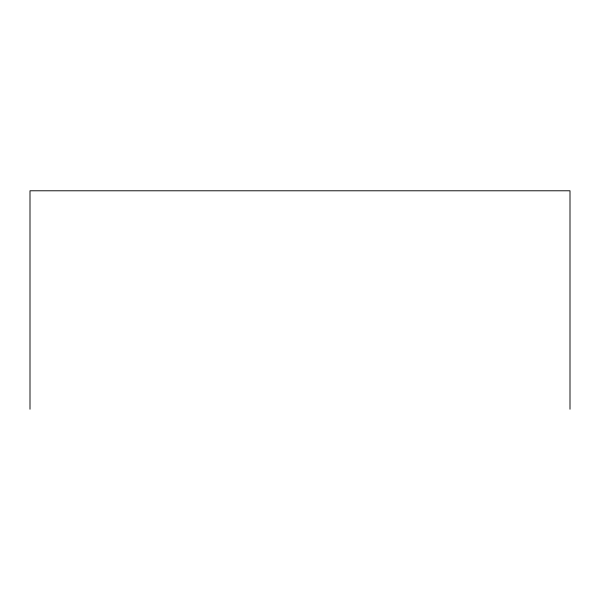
<?xml version="1.0" encoding="UTF-8"?>
<svg xmlns="http://www.w3.org/2000/svg" width="600" height="600" viewBox="0 0 600 600"><rect width="100%" height="100%" fill="white"/><g stroke="black" fill="none" stroke-linecap="round" stroke-linejoin="round"><path stroke-width="0.9" d="M570 409.215L570 190.785L30 190.785L30 409.215"/></g></svg>
